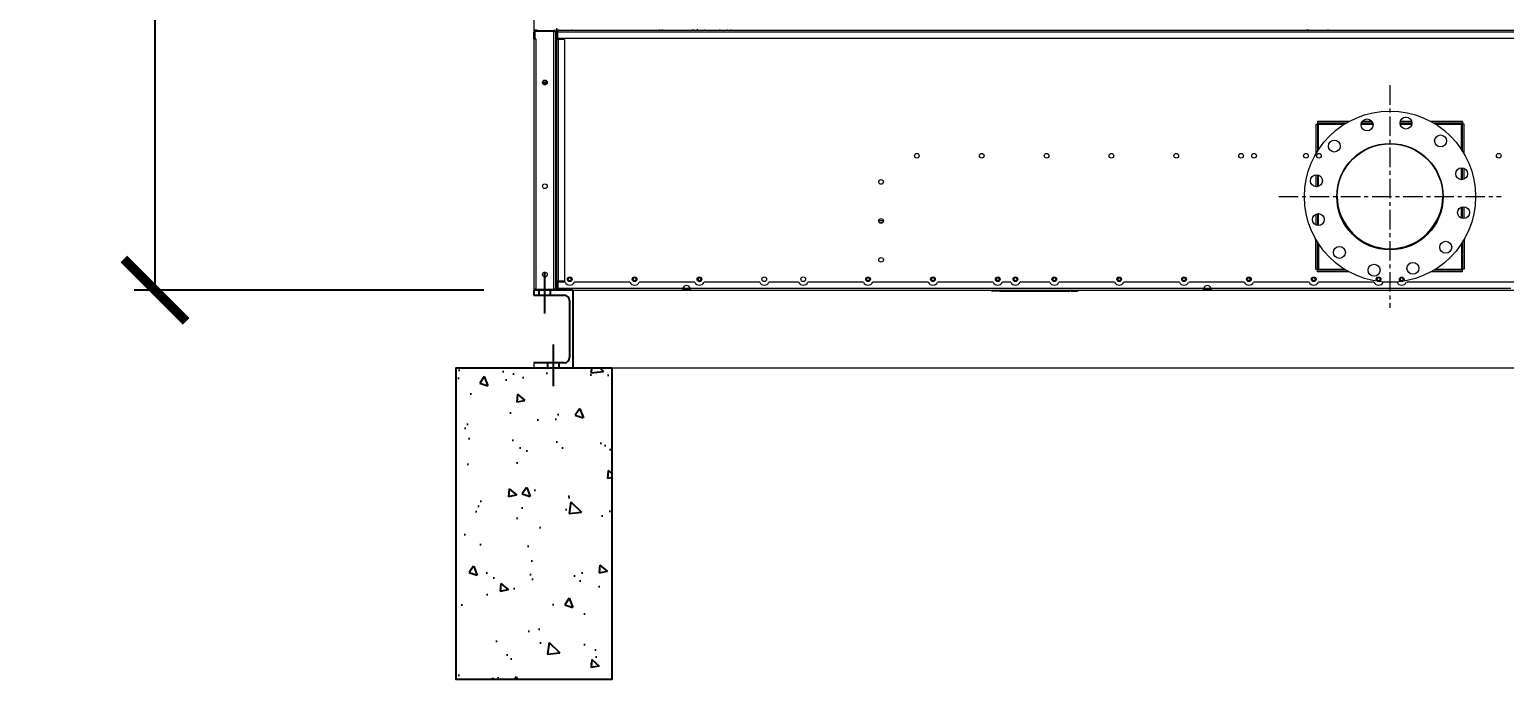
# Model space of a CAD drawing. Header units: millimetres. Extents: x 2458 to 31865, y 2044 to 22839.
# Drawn here: x 20537 to 23380, y 8027 to 9279 of the extents above; entities that cross this region are included whole.
import ezdxf

# ---------------------------------------------------------------- set-up
doc = ezdxf.new("R2010")
doc.units = ezdxf.units.MM
doc.linetypes.add('CENTER', pattern=[2, 1.25, -0.25, 0.25, -0.25])
doc.linetypes.add('CENTERX2', pattern=[4, 2.5, -0.5, 0.5, -0.5])
doc.layers.add('center', color=1, linetype='CENTER')
doc.layers.add('냉각탑_dim', color=1, linetype='Continuous')
doc.styles.add('HY울릉도L', font='')
doc.styles.get('HY울릉도L').set_extended_font_data('HY울릉도L')
doc.dimstyles.new('성지DIM', dxfattribs={"dimtxt": 3.5, "dimasz": 3, "dimexe": 1, "dimexo": 2.5, "dimgap": 2, "dimtad": 1, "dimdec": 0, "dimzin": 3, "dimdsep": 46, "dimtxsty": 'HY울릉도L', "dimblk": 'ARCHTICK', "dimcen": -2, "dimclrd": 256, "dimclre": 256, "dimclrt": 7, "dimadec": 0, "dimazin": 0, "dimtfac": 1, "dimtdec": 0, "dimtofl": 0, "dimtmove": 0, "dimatfit": 3, "dimfxl": 1, "dimtolj": 1, "dimtzin": 0, "dimlwe": -1, "dimarcsym": 0})

# ---------------------------------------------------------------- blocks, each defined once
blk = doc.blocks.new('_ArchTick')
at = {"color": 0, "linetype": 'ByBlock', "const_width": 0.15}
blk.add_lwpolyline([(-0.5, -0.5), (0.5, 0.5)], dxfattribs=at)
blk = doc.blocks.new('*D415')
at = {"layer": 'Defpoints', "color": 0, "transparency": 16777216}
for p in [(21512.7, 11977.3), (20778.8, 8777.3), (21512.7, 8777.3)]:
    blk.add_point(p, dxfattribs=at)
at = {"layer": '냉각탑_dim', "transparency": 16777216}
for p, q in [((21412.7, 11977.3), (20738.8, 11977.3)), ((21412.7, 8777.3), (20738.8, 8777.3))]:
    blk.add_line(p, q, dxfattribs=at)
at = {"layer": '냉각탑_dim', "lineweight": -2, "transparency": 16777216}
blk.add_line((20778.8, 11977.3), (20778.8, 8777.3), dxfattribs=at)
at = {"layer": '냉각탑_dim', "lineweight": -2, "transparency": 16777216, "xscale": 120, "yscale": 120, "zscale": 120}
for p, rotation in [((20778.8, 11977.3), 90), ((20778.8, 8777.3), 270)]:
    blk.add_blockref('_ArchTick', p, dxfattribs=dict(at, rotation=rotation))
at = {"layer": '냉각탑_dim', "color": 7, "transparency": 16777216, "insert": (20628.8, 10377.3), "char_height": 140, "attachment_point": 5, "rotation": 90, "style": 'HY울릉도L'}
blk.add_mtext('\\A1;3200', dxfattribs=at)
blk = doc.blocks.new('2')
at = {"color": 7, "lineweight": 20, "ltscale": 0.44375}
blk.add_line((21509.3, 10243.5), (21509.3, 9178.5), dxfattribs=at)
at = {"color": 7, "lineweight": 20, "ltscale": 0.004833}
for p, q in [((21509.3, 9262.3), (21509.3, 9273.9)), ((21555, 9262.3), (21555, 9273.9)), ((21568.3, 9260.3), (21556.7, 9260.3)), ((21555, 8792.3), (21555, 8780.7)), ((21568.3, 8794.3), (21556.7, 8794.3)), ((22404.8, 8775.3), (22393.2, 8775.3)), ((22544.8, 8775.3), (22556.4, 8775.3))]:
    blk.add_line(p, q, dxfattribs=at)
at = {"color": 7, "lineweight": 20, "ltscale": 0.000958937}
blk.add_line((21511.3, 9277), (21511.3, 9279.3), dxfattribs=at)
at = {"color": 7, "lineweight": 20, "ltscale": 0.005875}
for p, q in [((21511.3, 9261.5), (21511.3, 9275.6)), ((21553.3, 9274.4), (21553.3, 9260.3)), ((21553.3, 8794.3), (21553.3, 8780.2))]:
    blk.add_line(p, q, dxfattribs=at)
at = {"color": 7, "lineweight": 20, "ltscale": 0.01525}
for p, q in [((21547.9, 9275.6), (21511.3, 9275.6)), ((21547.9, 8777.3), (21511.3, 8777.3))]:
    blk.add_line(p, q, dxfattribs=at)
at = {"color": 7, "lineweight": 20, "ltscale": 0.014667}
for p, q in [((21512.7, 9277.3), (21547.9, 9277.3)), ((21512.7, 8779), (21547.9, 8779))]:
    blk.add_line(p, q, dxfattribs=at)
at = {"color": 7, "lineweight": 20, "ltscale": 0.000834157}
blk.add_line((21514.7, 9277.3), (21514.7, 9279.3), dxfattribs=at)
at = {"color": 7, "lineweight": 20, "ltscale": 0.000708334}
blk.add_line((21547.9, 9275.6), (21547.9, 9277.3), dxfattribs=at)
at = {"color": 7, "lineweight": 20, "ltscale": 0.001131}
for p, q in [((21550.6, 9275.6), (21547.9, 9275.6)), ((21550.6, 8779), (21547.9, 8779))]:
    blk.add_line(p, q, dxfattribs=at)
at = {"color": 7, "lineweight": 20, "ltscale": 0.206917}
blk.add_line((21547.9, 8779), (21547.9, 9275.6), dxfattribs=at)
at = {"color": 7, "lineweight": 20, "ltscale": 0.000414935}
for p, q in [((21549.6, 9275.6), (21550.3, 9276.3)), ((21552.3, 8930.3), (21551.6, 8931)), ((21549.6, 8779), (21550.3, 8778.3))]:
    blk.add_line(p, q, dxfattribs=at)
at = {"color": 7, "lineweight": 20, "ltscale": 0.00126}
blk.add_line((21549.9, 9276.6), (21549.9, 9279.6), dxfattribs=at)
at = {"color": 7, "lineweight": 20, "ltscale": 2.54818e-05}
blk.add_line((21551.3, 9273.9), (21551.3, 9273.9), dxfattribs=at)
at = {"color": 7, "lineweight": 20, "ltscale": 0.2055}
blk.add_line((21551.3, 8780.7), (21551.3, 9273.9), dxfattribs=at)
at = {"color": 7, "lineweight": 20, "ltscale": 0.002815}
blk.add_line((21553.3, 9275.3), (21553.3, 9282), dxfattribs=at)
at = {"color": 7, "lineweight": 20, "ltscale": 0.000708333}
for p, q in [((21555, 9275.3), (21553.3, 9275.3)), ((21555, 9274.4), (21553.3, 9274.4)), ((21511.3, 8779), (21511.3, 8777.3)), ((21547.9, 8779), (21547.9, 8777.3)), ((21555, 8780.2), (21553.3, 8780.2)), ((21555, 8779.3), (21553.3, 8779.3))]:
    blk.add_line(p, q, dxfattribs=at)
at = {"color": 7, "lineweight": 20, "ltscale": 0.000375}
for p, q in [((21553.3, 9274.4), (21553.3, 9275.3)), ((21553.3, 8780.2), (21553.3, 8779.3))]:
    blk.add_line(p, q, dxfattribs=at)
at = {"color": 7, "lineweight": 20}
for p, q in [((24763.6, 9277.3), (21555, 9277.3)), ((24763.6, 9273.9), (21555, 9273.9)), ((22377.8, 9262.3), (24026.8, 9262.3)), ((21586.9, 8777.3), (24731.7, 8777.3))]:
    blk.add_line(p, q, dxfattribs=at)
at = {"color": 7, "lineweight": 20, "ltscale": 0.001417}
for p, q in [((21555, 9277.3), (21555, 9273.9)), ((21556.7, 9260.3), (21553.3, 9260.3)), ((21556.7, 8794.3), (21553.3, 8794.3)), ((21512.7, 8779), (21509.3, 8779)), ((21555, 8777.3), (21555, 8780.7))]:
    blk.add_line(p, q, dxfattribs=at)
at = {"color": 7, "lineweight": 20, "ltscale": 0.000881921}
blk.add_line((21555.3, 9277.3), (21555.3, 9279.4), dxfattribs=at)
at = {"color": 7, "lineweight": 20, "ltscale": 0.000833333}
for p, q in [((21556.7, 9279.3), (21556.7, 9277.3)), ((21583.3, 9277.3), (21583.3, 9279.3)), ((21511.3, 9262.3), (21509.3, 9262.3)), ((21511.3, 9261.5), (21509.3, 9261.5)), ((21509.3, 9261.5), (21511.3, 9261.5)), ((21555.3, 9260.3), (21553.3, 9260.3)), ((21555.3, 9260.3), (21555.3, 9262.3)), ((21556.7, 9262.3), (21556.7, 9260.3)), ((23019.3, 9098.8), (23019.3, 9096.8)), ((23299.3, 9098.8), (23299.3, 9096.8)), ((23021.3, 9096.8), (23019.3, 9096.8)), ((23019.3, 9096.8), (23021.3, 9096.8)), ((23299.3, 9096.8), (23297.3, 9096.8)), ((23299.3, 9096.8), (23297.3, 9096.8)), ((21553.3, 8924.1), (21551.3, 8924.1)), ((21553.3, 8922.3), (21551.3, 8922.3)), ((23019.3, 8815.8), (23019.3, 8817.8)), ((23021.3, 8817.8), (23019.3, 8817.8)), ((23019.3, 8817.8), (23021.3, 8817.8)), ((23299.3, 8817.8), (23297.3, 8817.8)), ((23299.3, 8817.8), (23297.3, 8817.8)), ((23299.3, 8815.8), (23299.3, 8817.8)), ((21556.7, 8794.3), (21556.7, 8792.3)), ((21796.6, 8779.3), (21796.6, 8777.3)), ((21810.1, 8779.3), (21810.1, 8777.3)), ((22404.8, 8775.3), (22404.8, 8777.3)), ((22544.8, 8775.3), (22544.8, 8777.3)), ((22800.6, 8779.3), (22800.6, 8777.3)), ((22814.1, 8779.3), (22814.1, 8777.3))]:
    blk.add_line(p, q, dxfattribs=at)
at = {"color": 7, "lineweight": 20, "ltscale": 0.00083243}
for p, q in [((21752.1, 9277.3), (21752.1, 9279.3)), ((21752.2, 9277.3), (21752.2, 9279.3)), ((21757.4, 9277.3), (21757.4, 9279.3))]:
    blk.add_line(p, q, dxfattribs=at)
at = {"color": 7, "lineweight": 20, "ltscale": 0.00121}
for p, q in [((21816.2, 9279.3), (21814.1, 9277.3)), ((21817.5, 9279.3), (21815.4, 9277.3)), ((21825, 9279.3), (21822.9, 9277.3)), ((21837.2, 9277.3), (21839.3, 9279.3)), ((21868.3, 9279.3), (21866.2, 9277.3)), ((21880.4, 9277.3), (21882.5, 9279.3)), ((21888, 9277.3), (21890.1, 9279.3))]:
    blk.add_line(p, q, dxfattribs=at)
at = {"color": 7, "lineweight": 20, "ltscale": 0.000832431}
for p, q in [((22999.6, 9277.3), (22999.6, 9279.3)), ((23002.4, 9277.3), (23002.4, 9279.3))]:
    blk.add_line(p, q, dxfattribs=at)
at = {"color": 7, "lineweight": 20, "ltscale": 0.000833334}
for p, q in [((23039.6, 9279.3), (23039.6, 9277.3)), ((21555.3, 8792.3), (21555.3, 8794.3))]:
    blk.add_line(p, q, dxfattribs=at)
at = {"color": 7, "lineweight": 20, "ltscale": 0.201042}
for p, q in [((21509.3, 9261.5), (21509.3, 8779)), ((21512.7, 9261.5), (21512.7, 8779))]:
    blk.add_line(p, q, dxfattribs=at)
at = {"color": 7, "lineweight": 20, "ltscale": 0.000583333}
blk.add_line((21512.7, 9261.5), (21511.3, 9261.5), dxfattribs=at)
at = {"color": 7, "lineweight": 20, "ltscale": 0.194167}
for p, q in [((21553.3, 8794.3), (21553.3, 9260.3)), ((21556.7, 8794.3), (21556.7, 9260.3)), ((21568.3, 9260.3), (21568.3, 8794.3))]:
    blk.add_line(p, q, dxfattribs=at)
at = {"color": 7, "lineweight": 20, "ltscale": 0.307}
blk.add_line((21555, 9262.3), (22377.8, 9262.3), dxfattribs=at)
at = {"color": 7, "lineweight": 20, "ltscale": 0.003735}
blk.add_line((21534.8, 9176.9), (21525.8, 9176.9), dxfattribs=at)
at = {"color": 7, "lineweight": 20, "ltscale": 0.003614}
blk.add_line((21526, 9178.5), (21534.7, 9178.5), dxfattribs=at)
at = {"color": 7, "lineweight": 20, "ltscale": 0.003172}
blk.add_line((21534.1, 9174.9), (21526.5, 9174.9), dxfattribs=at)
at = {"color": 7, "lineweight": 20, "ltscale": 0.001718}
blk.add_line((21528.3, 9173.3), (21532.4, 9173.3), dxfattribs=at)
at = {"color": 7, "lineweight": 20, "ltscale": 0.053167}
blk.add_line((21551.3, 8992.1), (21551.3, 9119.7), dxfattribs=at)
at = {"color": 7, "lineweight": 20, "ltscale": 0.000833118}
blk.add_line((21551.3, 9119.7), (21553.3, 9119.7), dxfattribs=at)
at = {"color": 7, "lineweight": 20, "ltscale": 0.025296}
for p, q in [((23080, 9102), (23019.3, 9102)), ((23299.3, 9102), (23238.6, 9102)), ((23080, 8812.6), (23019.3, 8812.6)), ((23299.3, 8812.6), (23238.6, 8812.6))]:
    blk.add_line(p, q, dxfattribs=at)
at = {"color": 7, "lineweight": 20, "ltscale": 0.001333}
for p, q in [((23019.3, 9102), (23019.3, 9098.8)), ((23299.3, 9102), (23299.3, 9098.8)), ((23016.1, 9096.8), (23019.3, 9096.8)), ((23302.5, 9096.8), (23299.3, 9096.8)), ((23016.1, 8817.8), (23019.3, 8817.8)), ((23019.3, 8812.6), (23019.3, 8815.8)), ((23302.5, 8817.8), (23299.3, 8817.8)), ((23299.3, 8812.6), (23299.3, 8815.8))]:
    blk.add_line(p, q, dxfattribs=at)
at = {"color": 7, "lineweight": 20, "ltscale": 0.022971}
for p, q in [((23074.5, 9098.8), (23019.3, 9098.8)), ((23299.3, 9098.8), (23244.2, 9098.8)), ((23074.5, 8815.8), (23019.3, 8815.8)), ((23299.3, 8815.8), (23244.2, 8815.8))]:
    blk.add_line(p, q, dxfattribs=at)
at = {"color": 7, "lineweight": 20, "ltscale": 0.009154}
blk.add_line((23126.1, 9098.8), (23104.1, 9098.8), dxfattribs=at)
at = {"color": 7, "lineweight": 20, "ltscale": 0.007846}
blk.add_line((23124.5, 9102), (23105.7, 9102), dxfattribs=at)
at = {"color": 7, "lineweight": 20, "ltscale": 0.009582}
blk.add_line((23201.6, 9098.8), (23178.6, 9098.8), dxfattribs=at)
at = {"color": 7, "lineweight": 20, "ltscale": 0.009251}
blk.add_line((23201.2, 9102), (23179, 9102), dxfattribs=at)
at = {"color": 7, "lineweight": 20, "ltscale": 0.023972}
for p, q in [((23016.1, 9096.8), (23016.1, 9039.2)), ((23302.5, 9039.2), (23302.5, 9096.8)), ((23016.1, 8817.8), (23016.1, 8875.3)), ((23302.5, 8875.3), (23302.5, 8817.8))]:
    blk.add_line(p, q, dxfattribs=at)
at = {"color": 7, "lineweight": 20, "ltscale": 0.021741}
for p, q in [((23019.3, 9096.8), (23019.3, 9044.6)), ((23299.3, 9044.6), (23299.3, 9096.8)), ((23019.3, 8817.8), (23019.3, 8870)), ((23299.3, 8870), (23299.3, 8817.8))]:
    blk.add_line(p, q, dxfattribs=at)
at = {"color": 7, "lineweight": 20, "ltscale": 0.020784}
for p, q in [((23021.3, 9096.8), (23071.2, 9096.8)), ((23247.4, 9096.8), (23297.3, 9096.8)), ((23021.3, 8817.8), (23071.2, 8817.8)), ((23247.4, 8817.8), (23297.3, 8817.8))]:
    blk.add_line(p, q, dxfattribs=at)
at = {"color": 7, "lineweight": 20, "ltscale": 0.020438}
for p, q in [((23021.3, 9047.7), (23021.3, 9096.8)), ((23297.3, 9047.7), (23297.3, 9096.8)), ((23021.3, 8866.8), (23021.3, 8817.8)), ((23297.3, 8866.8), (23297.3, 8817.8))]:
    blk.add_line(p, q, dxfattribs=at)
at = {"color": 7, "lineweight": 20, "ltscale": 0.009512}
blk.add_line((23103.7, 9096.8), (23126.5, 9096.8), dxfattribs=at)
at = {"color": 7, "lineweight": 20, "ltscale": 0.009406}
blk.add_line((23178.8, 9096.8), (23201.4, 9096.8), dxfattribs=at)
at = {"color": 7, "lineweight": 20, "ltscale": 0.009583}
for p, q in [((23297.3, 8990), (23297.3, 9013)), ((23021.3, 8901.6), (23021.3, 8924.6))]:
    blk.add_line(p, q, dxfattribs=at)
at = {"color": 7, "lineweight": 20, "ltscale": 0.009451}
for p, q in [((23299.3, 8990.1), (23299.3, 9012.8)), ((23019.3, 8924.4), (23019.3, 8901.7))]:
    blk.add_line(p, q, dxfattribs=at)
at = {"color": 7, "lineweight": 20, "ltscale": 0.000833254}
blk.add_line((21553.3, 8992.1), (21551.3, 8992.1), dxfattribs=at)
at = {"color": 7, "lineweight": 20, "ltscale": 0.009501}
for p, q in [((23016.1, 8999.4), (23016.1, 8976.6)), ((23302.5, 8915.1), (23302.5, 8937.9))]:
    blk.add_line(p, q, dxfattribs=at)
at = {"color": 7, "lineweight": 20, "ltscale": 0.009478}
for p, q in [((23019.3, 8999.4), (23019.3, 8976.7)), ((23299.3, 8915.1), (23299.3, 8937.9))]:
    blk.add_line(p, q, dxfattribs=at)
at = {"color": 7, "lineweight": 20, "ltscale": 0.009074}
for p, q in [((23021.3, 8977.1), (23021.3, 8998.9)), ((23297.3, 8915.6), (23297.3, 8937.4))]:
    blk.add_line(p, q, dxfattribs=at)
at = {"color": 7, "lineweight": 20, "ltscale": 0.008588}
for p, q in [((23302.5, 8991.2), (23302.5, 9011.8)), ((23016.1, 8923.4), (23016.1, 8902.8))]:
    blk.add_line(p, q, dxfattribs=at)
at = {"color": 7, "lineweight": 20, "ltscale": 0.000547189}
blk.add_line((21552.6, 8931), (21551.3, 8931), dxfattribs=at)
at = {"color": 7, "lineweight": 20, "ltscale": 0.000834193}
blk.add_line((21551.3, 8927.3), (21553.3, 8927.3), dxfattribs=at)
at = {"color": 7, "lineweight": 20, "ltscale": 0.000832799}
blk.add_line((21551.3, 8922.3), (21553.3, 8922.3), dxfattribs=at)
at = {"color": 7, "lineweight": 20, "ltscale": 0.003726}
blk.add_line((22173.8, 8911.1), (22182.7, 8911.1), dxfattribs=at)
at = {"color": 7, "lineweight": 20, "ltscale": 0.002875}
blk.add_line((22174.8, 8907.7), (22181.7, 8907.7), dxfattribs=at)
at = {"color": 1, "linetype": 'CENTERX2', "ltscale": 50}
blk.add_line((21530.3, 8732.3), (21530.3, 8812.3), dxfattribs=at)
at = {"color": 7, "lineweight": 20, "ltscale": 0.000128159}
blk.add_line((21553.6, 8794.3), (21553.3, 8794.3), dxfattribs=at)
at = {"color": 7, "lineweight": 20, "ltscale": 0.005987}
blk.add_line((21569.4, 8792.3), (21555, 8792.3), dxfattribs=at)
at = {"color": 7, "lineweight": 20, "ltscale": 0.044641}
for p, q in [((21694.4, 8792.3), (21587.3, 8792.3)), ((21819.4, 8792.3), (21712.3, 8792.3)), ((21944.4, 8792.3), (21837.3, 8792.3)), ((22144.4, 8792.3), (22037.3, 8792.3)), ((22269.4, 8792.3), (22162.3, 8792.3)), ((22394.4, 8792.3), (22287.3, 8792.3)), ((22628.4, 8792.3), (22521.3, 8792.3)), ((22753.4, 8792.3), (22646.3, 8792.3)), ((22878.4, 8792.3), (22771.3, 8792.3)), ((23003.4, 8792.3), (22896.3, 8792.3)), ((23128.4, 8792.3), (23021.3, 8792.3))]:
    blk.add_line(p, q, dxfattribs=at)
at = {"color": 7, "lineweight": 20, "ltscale": 0.023808}
for p, q in [((22019.4, 8792.3), (21962.3, 8792.3)), ((22503.4, 8792.3), (22446.3, 8792.3))]:
    blk.add_line(p, q, dxfattribs=at)
at = {"color": 7, "lineweight": 20, "ltscale": 0.006725}
blk.add_line((22428.4, 8792.3), (22412.3, 8792.3), dxfattribs=at)
at = {"color": 7, "lineweight": 20, "ltscale": 0.0111}
blk.add_line((23172.9, 8792.3), (23146.3, 8792.3), dxfattribs=at)
at = {"color": 7, "lineweight": 20, "ltscale": 1.93507e-05}
blk.add_line((23181.8, 8786.8), (23181.8, 8786.8), dxfattribs=at)
at = {"color": 7, "lineweight": 20, "ltscale": 0.007604}
for p, q in [((23209, 8792.3), (23190.8, 8792.3)), ((23427.9, 8792.3), (23209, 8792.3))]:
    blk.add_line(p, q, dxfattribs=at)
at = {"lineweight": 20}
blk.add_line((21582.3, 8777.3), (21509.3, 8777.3), dxfattribs=at)
at = {"color": 7, "lineweight": 25, "ltscale": 0.008333}
blk.add_line((21509.3, 8777.3), (21509.3, 8767.3), dxfattribs=at)
at = {"color": 7, "lineweight": 25, "ltscale": 0.125}
for p, q in [((21584.3, 8777.3), (21509.3, 8777.3)), ((21509.3, 8627.3), (21584.3, 8627.3))]:
    blk.add_line(p, q, dxfattribs=at)
at = {"color": 7, "lineweight": 25, "ltscale": 0.05125}
for p, q in [((21509.3, 8767.3), (21567.8, 8767.3)), ((21567.8, 8637.3), (21509.3, 8637.3))]:
    blk.add_line(p, q, dxfattribs=at)
at = {"color": 7, "lineweight": 20, "ltscale": 0.280701}
blk.add_line((21510.7, 8777.3), (21545.9, 8777.3), dxfattribs=at)
for p, q in [((21519.3, 8767.3), (21519.3, 8777.3)), ((21541.3, 8767.3), (21541.3, 8777.3)), ((21535.8, 8627.3), (21535.8, 8637.3)), ((21557.8, 8627.3), (21557.8, 8637.3))]:
    blk.add_line(p, q)
at = {"color": 7, "lineweight": 20, "ltscale": 0.002932}
blk.add_line((21548, 8777.3), (21555, 8777.3), dxfattribs=at)
at = {"color": 7, "lineweight": 20, "ltscale": 0.000834328}
blk.add_line((21551.3, 8782.3), (21553.3, 8782.3), dxfattribs=at)
at = {"color": 7, "lineweight": 20, "ltscale": 2.38284e-05}
blk.add_line((21551.3, 8780.6), (21551.3, 8780.7), dxfattribs=at)
at = {"color": 7, "lineweight": 20, "ltscale": 0.000837638}
blk.add_line((21553.3, 8780.5), (21551.3, 8780.5), dxfattribs=at)
at = {"color": 7, "lineweight": 20, "ltscale": 0.100609}
blk.add_line((21555, 8780.7), (21796.5, 8780.7), dxfattribs=at)
at = {"color": 7, "lineweight": 20, "ltscale": 0.100651}
blk.add_line((21555, 8777.3), (21796.6, 8777.3), dxfattribs=at)
at = {"color": 7, "lineweight": 20, "ltscale": 0.004083}
blk.add_line((21577.1, 8777.3), (21586.9, 8777.3), dxfattribs=at)
at = {"color": 7, "lineweight": 25, "ltscale": 0.091667}
blk.add_line((21577.8, 8757.3), (21577.8, 8647.3), dxfattribs=at)
at = {"ltscale": 25}
blk.add_line((21584.3, 8777.3), (21584.3, 8627.3), dxfattribs=at)
at = {"color": 7, "lineweight": 20, "ltscale": 0.005698}
for p, q in [((21796.5, 8780.7), (21810.2, 8780.7)), ((22800.5, 8780.7), (22814.2, 8780.7))]:
    blk.add_line(p, q, dxfattribs=at)
at = {"color": 7, "lineweight": 20, "ltscale": 0.005614}
for p, q in [((21796.6, 8779.3), (21810.1, 8779.3)), ((21796.6, 8777.3), (21810.1, 8777.3)), ((22800.6, 8779.3), (22814.1, 8779.3)), ((22800.6, 8777.3), (22814.1, 8777.3))]:
    blk.add_line(p, q, dxfattribs=at)
at = {"color": 7, "lineweight": 20, "ltscale": 0.412719}
blk.add_line((21810.1, 8777.3), (22800.6, 8777.3), dxfattribs=at)
at = {"color": 7, "lineweight": 20, "ltscale": 0.412635}
blk.add_line((21810.2, 8780.7), (22800.5, 8780.7), dxfattribs=at)
at = {"color": 7, "lineweight": 20, "ltscale": 0.000833651}
for p, q in [((22406.8, 8775.3), (22406.8, 8777.3)), ((22542.8, 8775.3), (22542.8, 8777.3))]:
    blk.add_line(p, q, dxfattribs=at)
at = {"color": 7, "lineweight": 20, "ltscale": 0.056667}
blk.add_line((22406.8, 8775.3), (22542.8, 8775.3), dxfattribs=at)
at = {"color": 7, "lineweight": 20, "ltscale": 0.17433}
blk.add_line((22814.1, 8777.3), (23232.4, 8777.3), dxfattribs=at)
at = {"color": 7, "lineweight": 20, "ltscale": 0.171731}
blk.add_line((22814.2, 8780.7), (23392.3, 8780.7), dxfattribs=at)
at = {"color": 7, "lineweight": 20, "ltscale": 0.008888}
blk.add_line((23267.9, 8777.3), (23289.2, 8777.3), dxfattribs=at)
at = {"color": 7, "lineweight": 20, "ltscale": 0.006961}
blk.add_line((23345.2, 8777.3), (23361.9, 8777.3), dxfattribs=at)
at = {"color": 7, "lineweight": 15, "ltscale": 0.0625}
blk.add_line((21509.3, 8637.3), (21509.3, 8627.3), dxfattribs=at)
at = {"lineweight": 5}
blk.add_line((21584.3, 8627.3), (24734.3, 8627.3), dxfattribs=at)
at = {"color": 7, "lineweight": 20}
for centre, radius in [((21530.3, 9177.3), 4.5), ((23159.3, 8957.3), 165), ((23115.1, 9095.4), 11.5), ((23190.1, 9099), 11.5), ((23256.8, 9064.6), 11.5), ((23052, 9054.8), 11.5), ((23159.3, 8957.3), 102.5), ((23159.3, 8957.3), 101.8), ((22247.3, 9036.1), 4.5), ((22372.3, 9036.1), 4.5), ((22497.3, 9036.1), 4.5), ((22622.3, 9036.1), 4.5), ((22747.3, 9036.1), 4.5), ((22872.3, 9036.1), 4.5), ((22897.3, 9036.1), 4.5), ((22997.3, 9036.1), 4.5), ((23022.3, 9036.1), 4.5), ((23297.4, 9001.5), 11.5), ((23369, 9036.1), 4.5), ((22178.3, 8985.6), 4.5), ((23017.6, 8988), 11.5), ((21530.3, 8977.3), 4.5), ((23301, 8926.5), 11.5), ((22178.3, 8910.6), 4.5), ((23021.2, 8913.1), 11.5), ((23266.7, 8859.8), 11.5), ((23061.8, 8849.9), 11.5), ((22178.3, 8835.6), 4.5), ((23128.6, 8815.6), 11.5), ((23203.5, 8819.2), 11.5), ((21530.3, 8807.3), 4.5), ((21578.3, 8798.3), 4.5), ((21578.3, 8798.3), 3), ((21703.3, 8798.3), 4.5), ((21703.3, 8798.3), 3), ((21828.3, 8798.3), 4.5), ((21828.3, 8798.3), 3), ((21953.3, 8798.3), 4.5), ((22028.3, 8798.3), 4.5), ((22153.3, 8798.3), 4.5), ((22153.3, 8798.3), 3), ((22278.3, 8798.3), 4.5), ((22278.3, 8798.3), 3), ((22403.3, 8798.3), 4.5), ((22403.3, 8798.3), 3), ((22437.3, 8798.3), 4.5), ((22437.3, 8798.3), 3), ((22512.3, 8798.3), 4.5), ((22512.3, 8798.3), 3), ((22637.3, 8798.3), 4.5), ((22637.3, 8798.3), 3), ((22762.3, 8798.3), 4.5), ((22762.3, 8798.3), 3), ((22887.3, 8798.3), 4.5), ((22887.3, 8798.3), 3), ((23012.3, 8798.3), 4.5), ((23012.3, 8798.3), 3), ((23137.3, 8798.3), 4.5), ((23137.3, 8798.3), 3), ((23181.8, 8797.8), 4.5), ((23181.8, 8798.3), 3)]:
    blk.add_circle(centre, radius, dxfattribs=at)
for centre, radius, start, end in [((21512.7, 9273.9), 3.4, 90, 180), ((21547.9, 9273.9), 3.4, 0, 90), ((21510.5, 9179.7), 1.2, 180, 180.7349), ((21510.5, 9172.1), 1.2, 179.2651, 180), ((23159.3, 8958.8), 101.8, 180.4178, 359.5731), ((21549.9, 8932.7), 3.4, 294.3157, 359.0524), ((21578.3, 8796.8), 10, 206.7437, 333.2563), ((21703.3, 8796.8), 10, 206.7437, 333.2563), ((21803.3, 8779.2), 7, 12.3734, 167.6266), ((21828.3, 8796.8), 10, 206.7437, 333.2563), ((21953.3, 8796.8), 10, 206.7437, 333.2563), ((22028.3, 8796.8), 10, 206.7437, 333.2563), ((22153.3, 8796.8), 10, 206.7437, 333.2563), ((22278.3, 8796.8), 10, 206.7437, 333.2563), ((22403.3, 8796.8), 10, 206.7437, 333.2563), ((22437.3, 8796.8), 10, 206.7437, 333.2563), ((22512.3, 8796.8), 10, 206.7437, 333.2563), ((22637.3, 8796.8), 10, 206.7437, 333.2563), ((22762.3, 8796.8), 10, 206.7437, 333.2563), ((22807.3, 8779.2), 7, 12.3734, 167.6266), ((22887.3, 8796.8), 10, 206.7437, 333.2563), ((23012.3, 8796.8), 10, 206.7437, 333.2563), ((23137.3, 8796.8), 10, 206.7437, 333.2563), ((23181.8, 8796.8), 10, 206.7437, 333.2563), ((23181.8, 8797.3), 4.5, 3.185, 176.8155), ((21512.7, 8780.7), 3.4, 210, 245.6841), ((21547.9, 8780.7), 3.4, 270, 0), ((21556.7, 8780.7), 3.4, 204.3161, 239.9997), ((21812.9, 8778.3), 16.6, 171.9124, 179.4428), ((21793.7, 8778.3), 16.6, 0.5572, 8.0877), ((22393.2, 8778.7), 3.4, 204.3017, 270), ((22393.2, 8778.7), 1.4, 268.112, 270), ((22556.4, 8778.7), 3.4, 270, 335.6983), ((22556.4, 8778.7), 1.4, 270, 271.888), ((22816.9, 8778.3), 16.6, 171.9124, 179.4428), ((22797.7, 8778.3), 16.6, 0.5572, 8.0877)]:
    blk.add_arc(centre, radius, start, end, dxfattribs=at)
at = {"color": 7, "lineweight": 25}
for centre, start, end in [((21567.8, 8757.3), 0, 90), ((21567.8, 8647.3), 270, 0)]:
    blk.add_arc(centre, 10, start, end, dxfattribs=at)
at = {"color": 7, "lineweight": 20}
for points in [[(21550.6, 9275.6), (21550.9, 9275.2), (21551.1, 9274.9), (21551.2, 9274.6), (21551.3, 9274.2), (21551.3, 9273.9)], [(21552.6, 8931), (21552.9, 8931.3), (21553.1, 8931.6), (21553.2, 8932), (21553.3, 8932.3), (21553.3, 8932.6)], [(21550.6, 8779), (21550.9, 8779.3), (21551.1, 8779.6), (21551.2, 8780), (21551.3, 8780.3), (21551.3, 8780.7)], [(21796.6, 8779.3), (21796.5, 8779.3), (21796.5, 8779.3), (21796.4, 8779.3), (21796.4, 8779.4), (21796.4, 8779.5)], [(21810.3, 8779.5), (21810.3, 8779.4), (21810.2, 8779.3), (21810.2, 8779.3), (21810.1, 8779.3), (21810.1, 8779.3)], [(22800.6, 8779.3), (22800.5, 8779.3), (22800.5, 8779.3), (22800.4, 8779.3), (22800.4, 8779.4), (22800.4, 8779.5)], [(22814.3, 8779.5), (22814.3, 8779.4), (22814.2, 8779.3), (22814.2, 8779.3), (22814.1, 8779.3), (22814.1, 8779.3)]]:
    blk.add_open_spline(points, degree=5, dxfattribs=at)
for points, knots in [([(21551.3, 9119.7), (21551.3, 9119.6), (21551.4, 9119.5), (21551.4, 9119.4), (21551.7, 9119.1), (21552.2, 9118.9), (21552.5, 9118.8), (21552.9, 9118.6), (21553.3, 9118.5)], [0, 0, 0, 0, 0, 0, 2.033975, 2.033975, 2.033975, 5.485293, 5.485293, 5.485293, 5.485293, 5.485293, 5.485293]), ([(21796.6, 8777.3), (21796.5, 8777.3), (21796.5, 8777.3), (21796.4, 8777.4), (21796.4, 8777.7), (21796.3, 8778), (21796.3, 8778.2), (21796.3, 8778.3), (21796.3, 8778.5)], [0, 0, 0, 0, 0, 0, 3.009, 3.009, 3.009, 4.870321, 4.870321, 4.870321, 4.870321, 4.870321, 4.870321]), ([(21810.3, 8778.5), (21810.3, 8778.1), (21810.3, 8777.8), (21810.3, 8777.6), (21810.2, 8777.4), (21810.1, 8777.3), (21810.1, 8777.3), (21810.1, 8777.3), (21810.1, 8777.3)], [0, 0, 0, 0, 0, 0, 3.956241, 3.956241, 3.956241, 4.866694, 4.866694, 4.866694, 4.866694, 4.866694, 4.866694]), ([(22800.6, 8777.3), (22800.5, 8777.3), (22800.5, 8777.3), (22800.4, 8777.4), (22800.4, 8777.7), (22800.3, 8778), (22800.3, 8778.2), (22800.3, 8778.3), (22800.3, 8778.5)], [0, 0, 0, 0, 0, 0, 3.009, 3.009, 3.009, 4.870321, 4.870321, 4.870321, 4.870321, 4.870321, 4.870321]), ([(22814.3, 8778.5), (22814.3, 8778.1), (22814.3, 8777.8), (22814.3, 8777.6), (22814.2, 8777.4), (22814.1, 8777.3), (22814.1, 8777.3), (22814.1, 8777.3), (22814.1, 8777.3)], [0, 0, 0, 0, 0, 0, 3.956241, 3.956241, 3.956241, 4.866694, 4.866694, 4.866694, 4.866694, 4.866694, 4.866694])]:
    blk.add_open_spline(points, degree=5, knots=knots, dxfattribs=at)
at = {"layer": 'center', "lineweight": 20, "ltscale": 30}
for p, q in [((23159.3, 9171.8), (23159.3, 8742.8)), ((22944.8, 8957.3), (23373.8, 8957.3))]:
    blk.add_line(p, q, dxfattribs=at)

msp = doc.modelspace()

# ---------------------------------------------------------------- hatches: boundary and pattern name
h = msp.add_hatch()
h.set_pattern_fill('AR-CONC', color=4, angle=-90)
h.set_pattern_definition([(320, (-180624.18, 343407.26), (-15.939086, -182.18467), [19.05, -209.55]), (265, (-180624.18, 343407.26), (191.056845, 35.24342), [15.24, -167.64058]), (10.451445, (-180625.5, 343392.08), (175.11775, -146.94125), [16.19001, -178.090245]), (316.1842, (-180573.38, 343407.26), (-42.04233, -271.07904), [28.575, -314.325]), (6.63556, (-180576.88, 343384.67), (247.42612, -237.40413), [24.28502, -267.1356]), (261.18415, (-180573.38, 343407.26), (247.42612, -237.40413), [22.85997, -251.45973]), (291, (-180586.08, 343381.86), (-102.2652, -151.61439), [19.05, -209.55]), (236, (-180586.08, 343381.86), (184.18797, -61.80203), [15.24, -167.64]), (341.451445, (-180594.6, 343369.22), (81.92277, -213.41642), [16.19001, -178.08994]), (307.5, (-180624.18, 343407.26), (84.555039, -3.088603), [0, -165.608, 0, -170.18, 0, -168.275]), (277.5, (-180624.18, 343407.26), (100.180575, -66.819663), [0, -97.028, 0, -161.798, 0, -64.135]), (237.5, (-180624.18, 343463.9), (-5.728744, -135.590595), [0, -63.5, 0, -198.12, 0, -262.89]), (227.5, (-180624.18, 343489.3), (25.42649, -148.12918), [0, -82.55, 0, -131.572, 0, -186.69])])
h.paths.add_polyline_path([(21359.3, 8627.4), (21359.3, 8027.4), (21659.3, 8027.2), (21659.3, 8627.2)])

# ---------------------------------------------------------------- linework, layer by layer
at = {"color": 1, "linetype": 'CENTERX2', "ltscale": 50}
msp.add_line((21546.8, 8592.3), (21546.8, 8672.3), dxfattribs=at)
at = {"ltscale": 500, "elevation": 0}
msp.add_lwpolyline([(21659.3, 8627.3), (21659.3, 8027.3), (21359.3, 8027.3), (21359.3, 8627.3)], close=True, dxfattribs=at)

# ---------------------------------------------------------------- block references
msp.add_blockref('2', (0, 0))

# ---------------------------------------------------------------- dimensions: what is measured, and where the dimension line sits
at = {"layer": '냉각탑_dim'}
dim = msp.add_linear_dim(base=(20778.8, 8777.3), p1=(21512.7, 11977.3), p2=(21512.7, 8777.3), angle=90, dimstyle='성지DIM', override={"dimscale": 40}, dxfattribs=at)
dim.commit()
dim.dimension.update_dxf_attribs({"geometry": '*D415', "text_midpoint": (20628.8, 10377.3)})

doc.saveas('drawing.dxf')
